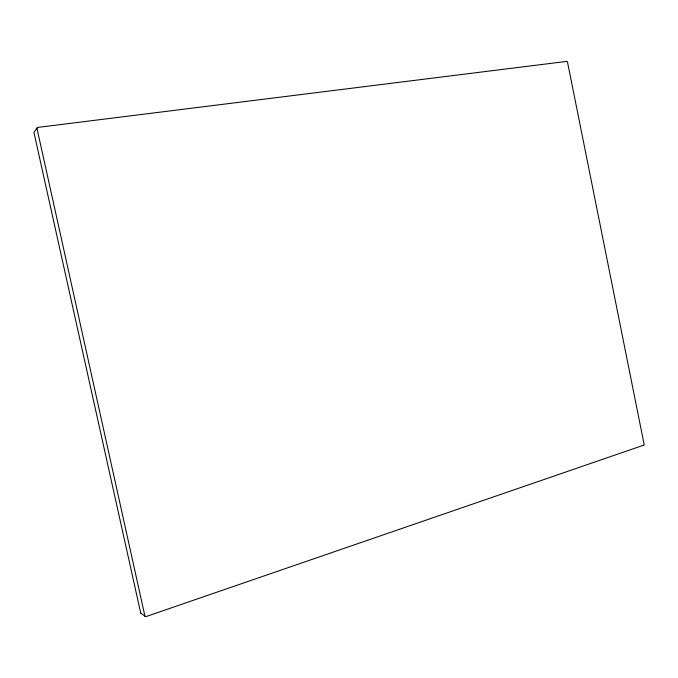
<?xml version="1.0" encoding="UTF-8"?>
<svg xmlns="http://www.w3.org/2000/svg" width="678" height="678" viewBox="0 0 678 678"><rect width="100%" height="100%" fill="white"/><g stroke="black" fill="none" stroke-linecap="round" stroke-linejoin="round"><path stroke-width="1.02" d="M37.197 127.82L33.925 132.371L140.727 613.039M140.516 612.878L145.338 616.488M643.6 445.209L146.16 616.539A1.17 1.042 -54.8 0 1 144.863 615.836L37.036 128.651A1.195 1.085 34.2 0 1 37.926 127.396L566.664 61.401A0.89 0.686 72.3 0 1 567.528 62.181L644.075 444.141A0.873 0.67 -89.5 0 1 643.6 445.209"/></g></svg>
